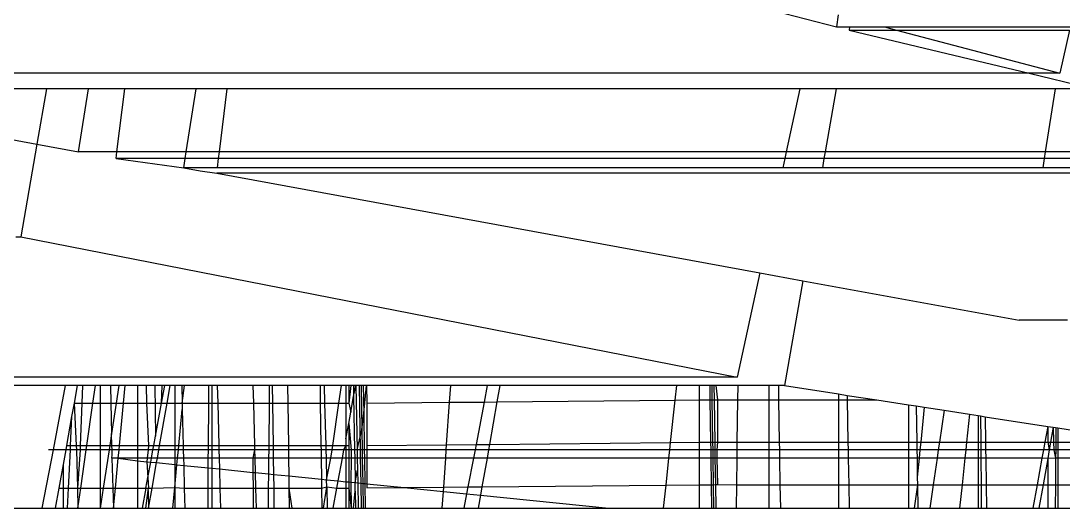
# Model space of a CAD drawing. Extents: x -24961 to 905641, y -154323 to 635957.
# Drawn here: x 396073.26 to 396088.68, y -143407.9 to -143400.7 of the extents above; entities that cross this region are included whole.
import ezdxf

# ---------------------------------------------------------------- set-up
doc = ezdxf.new("R2010")
doc.units = 0
doc.header["$LTSCALE"] = 1000
doc.header["$MEASUREMENT"] = 0

msp = doc.modelspace()

# ---------------------------------------------------------------- linework, layer by layer
for p, q in [((396084.406, -143400.55), (396085.322, -143400.787)), ((396085.349, -143400.606), (396085.322, -143400.787)), ((396085.322, -143400.787), (396085.516, -143400.787)), ((396085.516, -143400.787), (396085.51, -143400.834)), ((396085.516, -143400.787), (396086.035, -143400.787)), ((396086.035, -143400.787), (396086.212, -143400.834)), ((396086.035, -143400.787), (396088.782, -143400.787)), ((396085.51, -143400.834), (396086.212, -143400.834)), ((396085.51, -143400.834), (396088.176, -143401.47)), ((396086.212, -143400.834), (396088.627, -143401.47)), ((396086.212, -143400.834), (396088.771, -143400.834)), ((396088.771, -143400.834), (396088.627, -143401.47)), ((396088.176, -143401.47), (396069.163, -143401.47)), ((396088.627, -143401.47), (396088.176, -143401.47)), ((396088.176, -143401.47), (396089.125, -143401.699)), ((396073.637, -143401.699), (396072.981, -143401.699)), ((396073.637, -143401.699), (396073.496, -143402.519)), ((396074.26, -143401.699), (396073.637, -143401.699)), ((396074.11, -143402.634), (396074.26, -143401.699)), ((396074.799, -143401.699), (396074.26, -143401.699)), ((396074.681, -143402.634), (396074.799, -143401.699)), ((396075.852, -143401.699), (396074.799, -143401.699)), ((396075.705, -143402.634), (396075.852, -143401.699)), ((396076.313, -143401.699), (396075.852, -143401.699)), ((396076.196, -143402.634), (396076.313, -143401.699)), ((396084.783, -143401.699), (396076.313, -143401.699)), ((396084.783, -143401.699), (396084.579, -143402.634)), ((396085.318, -143401.699), (396084.783, -143401.699)), ((396085.318, -143401.699), (396085.155, -143402.634)), ((396088.562, -143401.699), (396085.318, -143401.699)), ((396088.416, -143402.634), (396088.562, -143401.699)), ((396089.125, -143401.699), (396088.562, -143401.699)), ((396072.829, -143402.394), (396073.496, -143402.519)), ((396073.496, -143402.519), (396073.261, -143403.89)), ((396073.496, -143402.519), (396074.11, -143402.634)), ((396074.681, -143402.634), (396074.11, -143402.634)), ((396074.67, -143402.728), (396074.681, -143402.634)), ((396075.705, -143402.634), (396074.681, -143402.634)), ((396075.691, -143402.728), (396075.705, -143402.634)), ((396076.196, -143402.634), (396075.705, -143402.634)), ((396076.184, -143402.728), (396076.196, -143402.634)), ((396084.579, -143402.634), (396076.196, -143402.634)), ((396084.579, -143402.634), (396084.559, -143402.728)), ((396085.155, -143402.634), (396084.579, -143402.634)), ((396085.155, -143402.634), (396085.139, -143402.728)), ((396088.416, -143402.634), (396085.155, -143402.634)), ((396088.401, -143402.728), (396088.416, -143402.634)), ((396089.019, -143402.634), (396088.416, -143402.634)), ((396074.67, -143402.728), (396075.669, -143402.866)), ((396075.691, -143402.728), (396074.67, -143402.728)), ((396075.669, -143402.866), (396075.691, -143402.728)), ((396076.184, -143402.728), (396075.691, -143402.728)), ((396076.166, -143402.866), (396076.184, -143402.728)), ((396084.559, -143402.728), (396076.184, -143402.728)), ((396084.559, -143402.728), (396084.529, -143402.866)), ((396085.139, -143402.728), (396084.559, -143402.728)), ((396085.139, -143402.728), (396085.115, -143402.866)), ((396088.401, -143402.728), (396085.139, -143402.728)), ((396088.38, -143402.866), (396088.401, -143402.728)), ((396089.009, -143402.728), (396088.401, -143402.728)), ((396075.669, -143402.866), (396075.912, -143402.911)), ((396076.166, -143402.866), (396075.669, -143402.866)), ((396075.912, -143402.911), (396076.156, -143402.947)), ((396084.529, -143402.866), (396076.166, -143402.866)), ((396085.115, -143402.866), (396084.529, -143402.866)), ((396088.38, -143402.866), (396085.115, -143402.866)), ((396088.993, -143402.866), (396088.38, -143402.866)), ((396094.512, -143402.947), (396076.156, -143402.947)), ((396076.156, -143402.947), (396084.189, -143404.42)), ((396073.183, -143403.89), (396073.261, -143403.89)), ((396073.261, -143403.89), (396083.853, -143405.963)), ((396084.189, -143404.42), (396083.853, -143405.963)), ((396084.189, -143404.42), (396084.825, -143404.536)), ((396084.825, -143404.536), (396084.556, -143406.086)), ((396084.825, -143404.536), (396088.027, -143405.12)), ((396088.739, -143405.12), (396088.027, -143405.12)), ((396083.853, -143405.963), (396067.524, -143405.963)), ((396073.917, -143406.086), (396067.503, -143406.086)), ((396073.917, -143406.086), (396073.736, -143407.033)), ((396074.092, -143406.086), (396073.917, -143406.086)), ((396074.092, -143406.086), (396074.046, -143406.346)), ((396074.17, -143406.086), (396074.092, -143406.086)), ((396074.17, -143406.086), (396074.16, -143406.346)), ((396074.361, -143406.086), (396074.17, -143406.086)), ((396074.324, -143406.346), (396074.361, -143406.086)), ((396074.434, -143406.086), (396074.361, -143406.086)), ((396074.434, -143406.086), (396074.434, -143406.346)), ((396074.584, -143406.086), (396074.434, -143406.086)), ((396074.584, -143406.086), (396074.59, -143406.346)), ((396074.71, -143406.086), (396074.584, -143406.086)), ((396074.71, -143406.086), (396074.67, -143406.346)), ((396074.804, -143406.086), (396074.71, -143406.086)), ((396074.779, -143406.346), (396074.804, -143406.086)), ((396074.985, -143406.086), (396074.804, -143406.086)), ((396074.985, -143406.086), (396074.985, -143406.346)), ((396075.111, -143406.086), (396074.985, -143406.086)), ((396075.111, -143406.086), (396075.116, -143406.346)), ((396075.24, -143406.086), (396075.111, -143406.086)), ((396075.24, -143406.086), (396075.25, -143406.832)), ((396075.351, -143406.086), (396075.24, -143406.086)), ((396075.339, -143406.346), (396075.387, -143406.086)), ((396075.339, -143406.346), (396075.351, -143406.086)), ((396075.387, -143406.086), (396075.351, -143406.086)), ((396075.468, -143406.086), (396075.387, -143406.086)), ((396075.422, -143406.346), (396075.468, -143406.086)), ((396075.535, -143406.086), (396075.468, -143406.086)), ((396075.638, -143406.086), (396075.535, -143406.086)), ((396075.535, -143406.086), (396075.535, -143406.346)), ((396075.681, -143406.086), (396075.638, -143406.086)), ((396075.638, -143406.086), (396075.644, -143406.346)), ((396075.644, -143406.346), (396075.681, -143406.086)), ((396076.039, -143406.086), (396075.681, -143406.086)), ((396076.038, -143406.346), (396076.039, -143406.086)), ((396076.085, -143406.086), (396076.039, -143406.086)), ((396076.085, -143406.086), (396076.085, -143406.346)), ((396076.165, -143406.086), (396076.085, -143406.086)), ((396076.165, -143406.086), (396076.171, -143406.346)), ((396076.692, -143406.086), (396076.165, -143406.086)), ((396076.692, -143406.086), (396076.698, -143406.346)), ((396076.934, -143406.086), (396076.692, -143406.086)), ((396076.934, -143406.086), (396076.932, -143406.346)), ((396076.976, -143406.086), (396076.934, -143406.086)), ((396076.976, -143406.086), (396076.98, -143406.346)), ((396077.204, -143406.086), (396076.976, -143406.086)), ((396077.204, -143406.086), (396077.207, -143406.346)), ((396077.685, -143406.086), (396077.204, -143406.086)), ((396077.685, -143406.086), (396077.688, -143406.346)), ((396077.746, -143406.086), (396077.685, -143406.086)), ((396077.746, -143406.086), (396077.752, -143406.346)), ((396078.003, -143406.086), (396077.746, -143406.086)), ((396077.965, -143406.346), (396078.003, -143406.086)), ((396078.068, -143406.086), (396078.003, -143406.086)), ((396078.068, -143406.086), (396078.068, -143406.346)), ((396078.109, -143406.086), (396078.068, -143406.086)), ((396078.109, -143406.086), (396078.109, -143406.346)), ((396078.138, -143406.086), (396078.109, -143406.346)), ((396078.18, -143406.086), (396078.109, -143406.086)), ((396078.18, -143406.086), (396078.182, -143406.247)), ((396078.212, -143406.086), (396078.18, -143406.086)), ((396078.182, -143406.247), (396078.212, -143406.086)), ((396078.212, -143406.086), (396078.232, -143407.033)), ((396078.262, -143406.086), (396078.212, -143406.086)), ((396078.293, -143406.086), (396078.262, -143406.086)), ((396078.262, -143406.086), (396078.278, -143407.033)), ((396078.293, -143406.086), (396078.303, -143406.739)), ((396078.323, -143406.086), (396078.293, -143406.086)), ((396078.323, -143406.086), (396078.33, -143406.495)), ((396078.374, -143406.086), (396078.323, -143406.086)), ((396078.33, -143406.495), (396078.374, -143406.086)), ((396078.374, -143406.086), (396078.378, -143406.345)), ((396079.617, -143406.086), (396078.374, -143406.086)), ((396079.6, -143406.333), (396079.617, -143406.086)), ((396080.158, -143406.086), (396079.617, -143406.086)), ((396080.158, -143406.086), (396080.112, -143406.329)), ((396080.345, -143406.086), (396080.158, -143406.086)), ((396080.345, -143406.086), (396080.302, -143406.327)), ((396082.961, -143406.086), (396080.345, -143406.086)), ((396082.938, -143406.302), (396082.961, -143406.086)), ((396083.294, -143406.086), (396082.961, -143406.086)), ((396083.294, -143406.086), (396083.294, -143406.297)), ((396083.448, -143406.086), (396083.294, -143406.086)), ((396083.448, -143406.086), (396083.451, -143406.297)), ((396083.478, -143406.086), (396083.448, -143406.086)), ((396083.478, -143406.086), (396083.482, -143406.297)), ((396083.509, -143406.086), (396083.478, -143406.086)), ((396083.509, -143406.086), (396083.512, -143406.297)), ((396083.539, -143406.086), (396083.509, -143406.086)), ((396083.539, -143406.086), (396083.563, -143406.296)), ((396083.868, -143406.086), (396083.539, -143406.086)), ((396083.865, -143406.297), (396083.868, -143406.086)), ((396084.325, -143406.086), (396083.868, -143406.086)), ((396084.325, -143406.086), (396084.325, -143406.297)), ((396084.464, -143406.086), (396084.325, -143406.086)), ((396084.464, -143406.086), (396084.468, -143406.297)), ((396084.556, -143406.086), (396084.464, -143406.086)), ((396084.556, -143406.086), (396085.356, -143406.21)), ((396078.14, -143406.477), (396078.182, -143406.247)), ((396078.182, -143406.247), (396078.195, -143407.033)), ((396078.378, -143406.345), (396079.6, -143406.333)), ((396079.557, -143406.96), (396079.6, -143406.333)), ((396079.6, -143406.333), (396080.112, -143406.329)), ((396080.112, -143406.329), (396079.992, -143406.956)), ((396080.112, -143406.329), (396080.302, -143406.327)), ((396080.302, -143406.327), (396080.191, -143406.954)), ((396080.302, -143406.327), (396082.938, -143406.302)), ((396082.87, -143406.929), (396082.938, -143406.302)), ((396082.938, -143406.302), (396083.294, -143406.297)), ((396083.294, -143406.297), (396083.294, -143406.924)), ((396083.294, -143406.297), (396083.451, -143406.297)), ((396083.451, -143406.297), (396083.482, -143406.297)), ((396083.451, -143406.297), (396083.461, -143406.924)), ((396083.482, -143406.297), (396083.492, -143406.924)), ((396083.482, -143406.297), (396083.512, -143406.297)), ((396083.512, -143406.297), (396083.563, -143406.296)), ((396083.512, -143406.297), (396083.522, -143406.924)), ((396083.563, -143406.296), (396083.563, -143406.923)), ((396083.563, -143406.296), (396083.865, -143406.297)), ((396083.857, -143406.924), (396083.865, -143406.297)), ((396083.865, -143406.297), (396084.325, -143406.297)), ((396084.325, -143406.297), (396084.325, -143406.924)), ((396084.325, -143406.297), (396084.468, -143406.297)), ((396084.468, -143406.297), (396084.478, -143406.924)), ((396084.468, -143406.297), (396085.356, -143406.297)), ((396085.356, -143406.21), (396085.356, -143406.297)), ((396085.356, -143406.21), (396085.483, -143406.23)), ((396085.356, -143406.297), (396085.356, -143406.924)), ((396085.356, -143406.297), (396085.484, -143406.297)), ((396085.483, -143406.23), (396085.484, -143406.297)), ((396085.483, -143406.23), (396085.922, -143406.297)), ((396085.484, -143406.297), (396085.494, -143406.924)), ((396085.484, -143406.297), (396085.922, -143406.297)), ((396085.922, -143406.297), (396086.387, -143406.369)), ((396074.046, -143406.346), (396074.01, -143406.543)), ((396074.046, -143406.346), (396074.16, -143406.346)), ((396074.046, -143406.346), (396074.079, -143406.973)), ((396074.16, -143406.346), (396074.137, -143406.973)), ((396074.16, -143406.346), (396074.324, -143406.346)), ((396074.235, -143406.973), (396074.324, -143406.346)), ((396074.324, -143406.346), (396074.434, -143406.346)), ((396074.434, -143406.346), (396074.59, -143406.346)), ((396074.434, -143406.346), (396074.434, -143406.973)), ((396074.59, -143406.346), (396074.67, -143406.346)), ((396074.59, -143406.346), (396074.602, -143406.795)), ((396074.67, -143406.346), (396074.602, -143406.795)), ((396074.67, -143406.346), (396074.779, -143406.346)), ((396074.719, -143406.973), (396074.779, -143406.346)), ((396074.779, -143406.346), (396074.985, -143406.346)), ((396074.985, -143406.346), (396074.985, -143406.973)), ((396074.985, -143406.346), (396075.116, -143406.346)), ((396075.116, -143406.346), (396075.149, -143406.973)), ((396075.116, -143406.346), (396075.339, -143406.346)), ((396075.25, -143406.832), (396075.339, -143406.346)), ((396075.311, -143406.973), (396075.422, -143406.346)), ((396075.339, -143406.346), (396075.422, -143406.346)), ((396075.422, -143406.346), (396075.535, -143406.346)), ((396075.535, -143406.346), (396075.535, -143406.973)), ((396075.535, -143406.346), (396075.644, -143406.346)), ((396075.595, -143406.973), (396075.647, -143406.437)), ((396075.644, -143406.346), (396075.647, -143406.437)), ((396075.644, -143406.346), (396076.038, -143406.346)), ((396075.647, -143406.437), (396075.66, -143406.973)), ((396076.034, -143406.973), (396076.038, -143406.346)), ((396076.038, -143406.346), (396076.085, -143406.346)), ((396076.085, -143406.346), (396076.085, -143406.973)), ((396076.085, -143406.346), (396076.171, -143406.346)), ((396076.171, -143406.346), (396076.187, -143406.973)), ((396076.171, -143406.346), (396076.698, -143406.346)), ((396076.698, -143406.346), (396076.714, -143406.973)), ((396076.698, -143406.346), (396076.932, -143406.346)), ((396076.932, -143406.346), (396076.925, -143406.973)), ((396076.932, -143406.346), (396076.98, -143406.346)), ((396076.98, -143406.346), (396076.99, -143406.973)), ((396076.98, -143406.346), (396077.207, -143406.346)), ((396077.207, -143406.346), (396077.216, -143406.973)), ((396077.207, -143406.346), (396077.688, -143406.346)), ((396077.688, -143406.346), (396077.698, -143406.973)), ((396077.688, -143406.346), (396077.752, -143406.346)), ((396077.752, -143406.346), (396077.768, -143406.973)), ((396077.752, -143406.346), (396077.965, -143406.346)), ((396077.873, -143406.973), (396077.965, -143406.346)), ((396077.965, -143406.346), (396078.068, -143406.346)), ((396078.068, -143406.346), (396078.068, -143406.871)), ((396078.068, -143406.346), (396078.109, -143406.346)), ((396078.109, -143406.346), (396078.14, -143406.477)), ((396078.109, -143406.644), (396078.14, -143406.477)), ((396078.378, -143406.345), (396078.378, -143406.971)), ((396086.387, -143406.369), (396086.387, -143406.924)), ((396086.387, -143406.369), (396086.502, -143406.387)), ((396086.502, -143406.387), (396086.511, -143406.924)), ((396086.502, -143406.387), (396086.619, -143406.405)), ((396086.619, -143406.405), (396086.569, -143406.924)), ((396086.619, -143406.405), (396086.915, -143406.451)), ((396086.915, -143406.451), (396086.846, -143406.924)), ((396086.915, -143406.451), (396087.293, -143406.509)), ((396074.01, -143406.543), (396073.934, -143406.973)), ((396074.01, -143406.543), (396073.99, -143406.973)), ((396078.068, -143406.871), (396078.109, -143406.644)), ((396078.109, -143406.644), (396078.109, -143406.973)), ((396078.109, -143406.644), (396078.143, -143407.033)), ((396078.303, -143406.739), (396078.33, -143406.495)), ((396078.33, -143406.495), (396078.338, -143407.033)), ((396087.293, -143406.509), (396087.248, -143406.924)), ((396087.293, -143406.509), (396087.418, -143406.529)), ((396087.418, -143406.529), (396087.418, -143406.924)), ((396087.418, -143406.529), (396087.455, -143406.535)), ((396087.455, -143406.535), (396087.458, -143406.924)), ((396087.455, -143406.535), (396087.521, -143406.545)), ((396087.521, -143406.545), (396087.527, -143406.924)), ((396087.521, -143406.545), (396088.448, -143406.688)), ((396074.602, -143406.795), (396074.575, -143406.973)), ((396074.606, -143406.973), (396074.602, -143406.795)), ((396078.232, -143407.033), (396078.303, -143406.739)), ((396078.303, -143406.739), (396078.308, -143407.033)), ((396088.448, -143406.688), (396088.405, -143406.924)), ((396088.448, -143406.688), (396088.448, -143406.924)), ((396088.448, -143406.688), (396088.53, -143406.701)), ((396088.53, -143406.701), (396088.491, -143406.924)), ((396088.53, -143406.701), (396088.535, -143406.924)), ((396088.53, -143406.701), (396088.597, -143406.711)), ((396088.57, -143406.707), (396088.568, -143406.924)), ((396088.597, -143406.711), (396088.597, -143406.924)), ((396088.597, -143406.711), (396089.48, -143406.848)), ((396075.224, -143406.973), (396075.25, -143406.832)), ((396078.068, -143406.871), (396078.068, -143406.973)), ((396079.992, -143406.956), (396080.191, -143406.954)), ((396080.191, -143406.954), (396080.177, -143407.033)), ((396080.191, -143406.954), (396082.87, -143406.929)), ((396082.859, -143407.033), (396082.87, -143406.929)), ((396082.87, -143406.929), (396083.294, -143406.924)), ((396083.294, -143406.924), (396083.294, -143407.033)), ((396083.294, -143406.924), (396083.461, -143406.924)), ((396083.461, -143406.924), (396083.463, -143407.033)), ((396083.461, -143406.924), (396083.492, -143406.924)), ((396083.492, -143406.924), (396083.563, -143406.923)), ((396083.492, -143406.924), (396083.494, -143407.033)), ((396083.492, -143406.924), (396083.522, -143406.924)), ((396083.522, -143406.924), (396083.563, -143406.923)), ((396083.522, -143406.924), (396083.524, -143407.033)), ((396083.563, -143406.923), (396083.554, -143407.033)), ((396083.563, -143406.923), (396083.857, -143406.924)), ((396083.856, -143407.033), (396083.857, -143406.924)), ((396083.857, -143406.924), (396084.325, -143406.924)), ((396084.325, -143406.924), (396084.325, -143407.033)), ((396084.325, -143406.924), (396084.478, -143406.924)), ((396084.478, -143406.924), (396084.48, -143407.033)), ((396084.478, -143406.924), (396085.356, -143406.924)), ((396085.356, -143406.924), (396085.356, -143407.033)), ((396085.356, -143406.924), (396085.494, -143406.924)), ((396085.494, -143406.924), (396085.496, -143407.033)), ((396085.494, -143406.924), (396086.387, -143406.924)), ((396086.387, -143406.924), (396086.387, -143407.033)), ((396086.387, -143406.924), (396086.511, -143406.924)), ((396086.511, -143406.924), (396086.513, -143407.033)), ((396086.511, -143406.924), (396086.569, -143406.924)), ((396086.569, -143406.924), (396086.558, -143407.033)), ((396086.569, -143406.924), (396086.846, -143406.924)), ((396086.846, -143406.924), (396086.83, -143407.033)), ((396086.846, -143406.924), (396087.248, -143406.924)), ((396087.248, -143406.924), (396087.237, -143407.033)), ((396087.248, -143406.924), (396087.418, -143406.924)), ((396087.418, -143406.924), (396087.418, -143407.033)), ((396087.418, -143406.924), (396087.458, -143406.924)), ((396087.458, -143406.924), (396087.459, -143407.033)), ((396087.458, -143406.924), (396087.527, -143406.924)), ((396087.527, -143406.924), (396087.529, -143407.033)), ((396087.527, -143406.924), (396088.405, -143406.924)), ((396088.405, -143406.924), (396088.385, -143407.033)), ((396088.405, -143406.924), (396088.448, -143406.924)), ((396088.448, -143406.924), (396088.471, -143407.033)), ((396088.448, -143406.924), (396088.491, -143406.924)), ((396088.491, -143406.924), (396088.471, -143407.033)), ((396088.491, -143406.924), (396088.535, -143406.924)), ((396088.535, -143406.924), (396088.538, -143407.033)), ((396088.535, -143406.924), (396088.568, -143406.924)), ((396088.568, -143406.924), (396088.567, -143407.033)), ((396088.568, -143406.924), (396088.597, -143406.924)), ((396088.597, -143406.924), (396088.597, -143407.033)), ((396088.597, -143406.924), (396089.48, -143406.924)), ((396073.736, -143407.033), (396073.571, -143407.896)), ((396073.736, -143407.033), (396073.669, -143407.033)), ((396073.923, -143407.033), (396073.736, -143407.033)), ((396073.923, -143407.033), (396073.884, -143407.251)), ((396073.934, -143406.973), (396073.923, -143407.033)), ((396073.987, -143407.033), (396073.923, -143407.033)), ((396073.934, -143406.973), (396073.99, -143406.973)), ((396073.987, -143407.033), (396073.959, -143407.599)), ((396073.99, -143406.973), (396073.987, -143407.033)), ((396074.081, -143407.033), (396073.987, -143407.033)), ((396073.99, -143406.973), (396074.079, -143406.973)), ((396074.079, -143406.973), (396074.081, -143407.033)), ((396074.079, -143406.973), (396074.137, -143406.973)), ((396074.081, -143407.033), (396074.095, -143407.599)), ((396074.135, -143407.033), (396074.081, -143407.033)), ((396074.135, -143407.033), (396074.095, -143407.599)), ((396074.137, -143406.973), (396074.135, -143407.033)), ((396074.226, -143407.033), (396074.135, -143407.033)), ((396074.137, -143406.973), (396074.235, -143406.973)), ((396074.145, -143407.599), (396074.226, -143407.033)), ((396074.226, -143407.033), (396074.235, -143406.973)), ((396074.434, -143407.033), (396074.226, -143407.033)), ((396074.235, -143406.973), (396074.434, -143406.973)), ((396074.434, -143406.973), (396074.434, -143407.033)), ((396074.434, -143406.973), (396074.575, -143406.973)), ((396074.434, -143407.033), (396074.434, -143407.599)), ((396074.566, -143407.033), (396074.434, -143407.033)), ((396074.566, -143407.033), (396074.479, -143407.599)), ((396074.575, -143406.973), (396074.566, -143407.033)), ((396074.608, -143407.033), (396074.566, -143407.033)), ((396074.575, -143406.973), (396074.606, -143406.973)), ((396074.608, -143407.033), (396074.606, -143406.973)), ((396074.606, -143406.973), (396074.719, -143406.973)), ((396074.61, -143407.109), (396074.608, -143407.033)), ((396074.713, -143407.033), (396074.608, -143407.033)), ((396074.701, -143407.158), (396074.713, -143407.033)), ((396074.713, -143407.033), (396074.719, -143406.973)), ((396074.985, -143407.033), (396074.713, -143407.033)), ((396074.719, -143406.973), (396074.985, -143406.973)), ((396074.985, -143406.973), (396074.985, -143407.033)), ((396074.985, -143406.973), (396075.149, -143406.973)), ((396074.985, -143407.033), (396074.985, -143407.158)), ((396075.143, -143407.033), (396074.985, -143407.033)), ((396075.143, -143407.033), (396075.13, -143407.158)), ((396075.149, -143406.973), (396075.143, -143407.033)), ((396075.213, -143407.033), (396075.143, -143407.033)), ((396075.149, -143406.973), (396075.224, -143406.973)), ((396075.19, -143407.158), (396075.213, -143407.033)), ((396075.213, -143407.033), (396075.224, -143406.973)), ((396075.3, -143407.033), (396075.213, -143407.033)), ((396075.224, -143406.973), (396075.311, -143406.973)), ((396075.278, -143407.158), (396075.3, -143407.033)), ((396075.3, -143407.033), (396075.311, -143406.973)), ((396075.535, -143407.033), (396075.3, -143407.033)), ((396075.311, -143406.973), (396075.535, -143406.973)), ((396075.535, -143406.973), (396075.535, -143407.033)), ((396075.535, -143406.973), (396075.595, -143406.973)), ((396075.535, -143407.033), (396075.535, -143407.158)), ((396075.589, -143407.033), (396075.535, -143407.033)), ((396075.577, -143407.158), (396075.589, -143407.033)), ((396075.589, -143407.033), (396075.595, -143406.973)), ((396075.662, -143407.033), (396075.589, -143407.033)), ((396075.595, -143406.973), (396075.66, -143406.973)), ((396075.66, -143406.973), (396075.662, -143407.033)), ((396075.66, -143406.973), (396076.034, -143406.973)), ((396075.662, -143407.033), (396075.665, -143407.158)), ((396076.033, -143407.033), (396075.662, -143407.033)), ((396076.032, -143407.158), (396076.033, -143407.033)), ((396076.033, -143407.033), (396076.034, -143406.973)), ((396076.085, -143407.033), (396076.033, -143407.033)), ((396076.034, -143406.973), (396076.085, -143406.973)), ((396076.085, -143406.973), (396076.085, -143407.033)), ((396076.085, -143406.973), (396076.187, -143406.973)), ((396076.085, -143407.033), (396076.085, -143407.158)), ((396076.189, -143407.033), (396076.085, -143407.033)), ((396076.187, -143406.973), (396076.189, -143407.033)), ((396076.187, -143406.973), (396076.714, -143406.973)), ((396076.189, -143407.033), (396076.192, -143407.158)), ((396076.716, -143407.033), (396076.189, -143407.033)), ((396076.716, -143407.033), (396076.693, -143407.158)), ((396076.714, -143406.973), (396076.716, -143407.033)), ((396076.714, -143406.973), (396076.925, -143406.973)), ((396076.716, -143407.033), (396076.719, -143407.158)), ((396076.925, -143407.033), (396076.716, -143407.033)), ((396076.925, -143407.033), (396076.923, -143407.158)), ((396076.925, -143406.973), (396076.925, -143407.033)), ((396076.925, -143406.973), (396076.99, -143406.973)), ((396076.99, -143407.033), (396076.925, -143407.033)), ((396076.99, -143406.973), (396076.99, -143407.033)), ((396076.99, -143406.973), (396077.216, -143406.973)), ((396076.99, -143407.033), (396076.992, -143407.158)), ((396077.217, -143407.033), (396076.99, -143407.033)), ((396077.216, -143406.973), (396077.217, -143407.033)), ((396077.216, -143406.973), (396077.698, -143406.973)), ((396077.217, -143407.033), (396077.219, -143407.158)), ((396077.699, -143407.033), (396077.217, -143407.033)), ((396077.698, -143406.973), (396077.699, -143407.033)), ((396077.698, -143406.973), (396077.768, -143406.973)), ((396077.699, -143407.033), (396077.7, -143407.158)), ((396077.77, -143407.033), (396077.699, -143407.033)), ((396077.768, -143406.973), (396077.77, -143407.033)), ((396077.768, -143406.973), (396077.873, -143406.973)), ((396077.77, -143407.033), (396077.773, -143407.158)), ((396077.864, -143407.033), (396077.77, -143407.033)), ((396077.846, -143407.158), (396077.864, -143407.033)), ((396077.864, -143407.033), (396077.873, -143406.973)), ((396078.038, -143407.033), (396077.864, -143407.033)), ((396077.873, -143406.973), (396078.068, -143406.973)), ((396078.015, -143407.158), (396078.038, -143407.033)), ((396078.038, -143407.033), (396078.068, -143406.973)), ((396078.068, -143407.033), (396078.038, -143407.033)), ((396078.068, -143406.973), (396078.068, -143407.033)), ((396078.068, -143406.973), (396078.109, -143406.973)), ((396078.068, -143407.033), (396078.068, -143407.158)), ((396078.109, -143407.033), (396078.068, -143407.033)), ((396078.109, -143406.973), (396078.109, -143407.033)), ((396078.109, -143407.033), (396078.109, -143407.158)), ((396078.143, -143407.033), (396078.109, -143407.033)), ((396078.143, -143407.033), (396078.143, -143407.158)), ((396078.195, -143407.033), (396078.143, -143407.033)), ((396078.195, -143407.033), (396078.197, -143407.158)), ((396078.232, -143407.033), (396078.195, -143407.033)), ((396078.232, -143407.033), (396078.235, -143407.158)), ((396078.278, -143407.033), (396078.232, -143407.033)), ((396078.278, -143407.033), (396078.28, -143407.158)), ((396078.308, -143407.033), (396078.278, -143407.033)), ((396078.308, -143407.033), (396078.31, -143407.158)), ((396078.338, -143407.033), (396078.308, -143407.033)), ((396078.338, -143407.033), (396078.34, -143407.158)), ((396078.376, -143407.033), (396078.338, -143407.033)), ((396078.378, -143406.971), (396078.376, -143407.033)), ((396078.376, -143407.033), (396078.377, -143407.158)), ((396079.552, -143407.033), (396078.376, -143407.033)), ((396078.378, -143406.971), (396079.557, -143406.96)), ((396079.544, -143407.158), (396079.552, -143407.033)), ((396079.552, -143407.033), (396079.557, -143406.96)), ((396079.978, -143407.033), (396079.552, -143407.033)), ((396079.557, -143406.96), (396079.992, -143406.956)), ((396079.978, -143407.033), (396079.954, -143407.158)), ((396079.992, -143406.956), (396079.978, -143407.033)), ((396080.177, -143407.033), (396079.978, -143407.033)), ((396080.177, -143407.033), (396080.155, -143407.158)), ((396082.859, -143407.033), (396080.177, -143407.033)), ((396082.845, -143407.158), (396082.859, -143407.033)), ((396083.294, -143407.033), (396082.859, -143407.033)), ((396083.294, -143407.033), (396083.294, -143407.158)), ((396083.463, -143407.033), (396083.294, -143407.033)), ((396083.463, -143407.033), (396083.465, -143407.158)), ((396083.494, -143407.033), (396083.463, -143407.033)), ((396083.494, -143407.033), (396083.496, -143407.158)), ((396083.524, -143407.033), (396083.494, -143407.033)), ((396083.524, -143407.033), (396083.526, -143407.158)), ((396083.554, -143407.033), (396083.524, -143407.033)), ((396083.554, -143407.033), (396083.556, -143407.158)), ((396083.856, -143407.033), (396083.554, -143407.033)), ((396083.854, -143407.158), (396083.856, -143407.033)), ((396084.325, -143407.033), (396083.856, -143407.033)), ((396084.325, -143407.033), (396084.325, -143407.158)), ((396084.48, -143407.033), (396084.325, -143407.033)), ((396084.48, -143407.033), (396084.482, -143407.158)), ((396085.356, -143407.033), (396084.48, -143407.033)), ((396085.356, -143407.033), (396085.356, -143407.158)), ((396085.496, -143407.033), (396085.356, -143407.033)), ((396085.496, -143407.033), (396085.498, -143407.158)), ((396086.387, -143407.033), (396085.496, -143407.033)), ((396086.387, -143407.033), (396086.387, -143407.158)), ((396086.513, -143407.033), (396086.387, -143407.033)), ((396086.513, -143407.033), (396086.515, -143407.158)), ((396086.558, -143407.033), (396086.513, -143407.033)), ((396086.558, -143407.033), (396086.546, -143407.158)), ((396086.83, -143407.033), (396086.558, -143407.033)), ((396086.83, -143407.033), (396086.811, -143407.158)), ((396087.237, -143407.033), (396086.83, -143407.033)), ((396087.237, -143407.033), (396087.223, -143407.158)), ((396087.418, -143407.033), (396087.237, -143407.033)), ((396087.418, -143407.033), (396087.418, -143407.158)), ((396087.459, -143407.033), (396087.418, -143407.033)), ((396087.459, -143407.033), (396087.46, -143407.158)), ((396087.529, -143407.033), (396087.459, -143407.033)), ((396087.529, -143407.033), (396087.531, -143407.158)), ((396088.385, -143407.033), (396087.529, -143407.033)), ((396088.385, -143407.033), (396088.362, -143407.158)), ((396088.471, -143407.033), (396088.385, -143407.033)), ((396088.471, -143407.033), (396088.448, -143407.162)), ((396088.538, -143407.033), (396088.471, -143407.033)), ((396088.538, -143407.033), (396088.565, -143407.158)), ((396088.567, -143407.033), (396088.538, -143407.033)), ((396088.567, -143407.033), (396088.565, -143407.158)), ((396088.597, -143407.033), (396088.567, -143407.033)), ((396088.597, -143407.033), (396088.598, -143407.158)), ((396089.48, -143407.033), (396088.597, -143407.033)), ((396073.884, -143407.251), (396073.822, -143407.599)), ((396073.884, -143407.251), (396073.884, -143407.599)), ((396074.605, -143407.158), (396074.61, -143407.109)), ((396074.701, -143407.158), (396074.605, -143407.158)), ((396074.605, -143407.158), (396074.622, -143407.599)), ((396074.659, -143407.599), (396074.701, -143407.158)), ((396074.985, -143407.158), (396074.701, -143407.158)), ((396074.701, -143407.158), (396074.985, -143407.196)), ((396074.985, -143407.158), (396074.985, -143407.196)), ((396075.13, -143407.158), (396074.985, -143407.158)), ((396074.985, -143407.196), (396074.985, -143407.599)), ((396074.985, -143407.196), (396075.125, -143407.21)), ((396075.13, -143407.158), (396075.125, -143407.21)), ((396075.125, -143407.21), (396075.138, -143407.443)), ((396075.125, -143407.21), (396075.18, -143407.216)), ((396075.19, -143407.158), (396075.13, -143407.158)), ((396075.138, -143407.443), (396075.18, -143407.216)), ((396075.18, -143407.216), (396075.19, -143407.158)), ((396075.18, -143407.216), (396075.266, -143407.224)), ((396075.278, -143407.158), (396075.19, -143407.158)), ((396075.2, -143407.599), (396075.266, -143407.224)), ((396075.266, -143407.224), (396075.278, -143407.158)), ((396075.266, -143407.224), (396075.535, -143407.251)), ((396075.535, -143407.158), (396075.278, -143407.158)), ((396075.535, -143407.158), (396075.535, -143407.251)), ((396075.577, -143407.158), (396075.535, -143407.158)), ((396075.535, -143407.251), (396075.535, -143407.591)), ((396075.535, -143407.251), (396075.568, -143407.255)), ((396075.535, -143407.591), (396075.568, -143407.255)), ((396075.568, -143407.255), (396075.577, -143407.158)), ((396075.568, -143407.255), (396075.668, -143407.265)), ((396075.665, -143407.158), (396075.577, -143407.158)), ((396075.665, -143407.158), (396075.668, -143407.265)), ((396076.032, -143407.158), (396075.665, -143407.158)), ((396076.032, -143407.301), (396076.032, -143407.158)), ((396076.085, -143407.158), (396076.032, -143407.158)), ((396076.085, -143407.158), (396076.085, -143407.307)), ((396076.192, -143407.158), (396076.085, -143407.158)), ((396076.192, -143407.158), (396076.196, -143407.318)), ((396076.693, -143407.158), (396076.192, -143407.158)), ((396076.693, -143407.158), (396076.693, -143407.368)), ((396076.719, -143407.158), (396076.693, -143407.158)), ((396076.719, -143407.158), (396076.725, -143407.371)), ((396076.923, -143407.158), (396076.719, -143407.158)), ((396076.923, -143407.158), (396076.921, -143407.391)), ((396076.992, -143407.158), (396076.923, -143407.158)), ((396076.992, -143407.158), (396076.996, -143407.398)), ((396077.219, -143407.158), (396076.992, -143407.158)), ((396077.219, -143407.158), (396077.222, -143407.421)), ((396077.7, -143407.158), (396077.219, -143407.158)), ((396077.7, -143407.158), (396077.705, -143407.469)), ((396077.773, -143407.158), (396077.7, -143407.158)), ((396077.773, -143407.158), (396077.781, -143407.477)), ((396077.846, -143407.158), (396077.773, -143407.158)), ((396077.781, -143407.477), (396077.846, -143407.158)), ((396078.015, -143407.158), (396077.846, -143407.158)), ((396077.953, -143407.494), (396078.015, -143407.158)), ((396078.068, -143407.158), (396078.015, -143407.158)), ((396078.068, -143407.158), (396078.068, -143407.506)), ((396078.109, -143407.158), (396078.068, -143407.158)), ((396078.109, -143407.158), (396078.109, -143407.51)), ((396078.143, -143407.158), (396078.109, -143407.158)), ((396078.143, -143407.158), (396078.139, -143407.513)), ((396078.197, -143407.158), (396078.143, -143407.158)), ((396078.197, -143407.158), (396078.203, -143407.519)), ((396078.235, -143407.158), (396078.197, -143407.158)), ((396078.235, -143407.158), (396078.238, -143407.337)), ((396078.28, -143407.158), (396078.235, -143407.158)), ((396078.28, -143407.158), (396078.286, -143407.528)), ((396078.31, -143407.158), (396078.28, -143407.158)), ((396078.31, -143407.158), (396078.316, -143407.531)), ((396078.34, -143407.158), (396078.31, -143407.158)), ((396078.34, -143407.158), (396078.346, -143407.534)), ((396078.377, -143407.158), (396078.34, -143407.158)), ((396078.377, -143407.158), (396078.378, -143407.537)), ((396079.544, -143407.158), (396078.377, -143407.158)), ((396079.514, -143407.587), (396079.544, -143407.158)), ((396079.954, -143407.158), (396079.544, -143407.158)), ((396079.954, -143407.158), (396079.872, -143407.584)), ((396080.155, -143407.158), (396079.954, -143407.158)), ((396080.155, -143407.158), (396080.08, -143407.582)), ((396082.845, -143407.158), (396080.155, -143407.158)), ((396082.802, -143407.556), (396082.845, -143407.158)), ((396083.294, -143407.158), (396082.845, -143407.158)), ((396083.294, -143407.158), (396083.294, -143407.55)), ((396083.465, -143407.158), (396083.294, -143407.158)), ((396083.465, -143407.158), (396083.472, -143407.55)), ((396083.496, -143407.158), (396083.465, -143407.158)), ((396083.496, -143407.158), (396083.502, -143407.55)), ((396083.526, -143407.158), (396083.496, -143407.158)), ((396083.526, -143407.158), (396083.532, -143407.549)), ((396083.556, -143407.158), (396083.526, -143407.158)), ((396083.556, -143407.158), (396083.563, -143407.549)), ((396083.854, -143407.158), (396083.556, -143407.158)), ((396083.849, -143407.55), (396083.854, -143407.158)), ((396084.325, -143407.158), (396083.854, -143407.158)), ((396084.325, -143407.158), (396084.325, -143407.55)), ((396084.482, -143407.158), (396084.325, -143407.158)), ((396084.482, -143407.158), (396084.488, -143407.55)), ((396085.356, -143407.158), (396084.482, -143407.158)), ((396085.356, -143407.158), (396085.356, -143407.55)), ((396085.498, -143407.158), (396085.356, -143407.158)), ((396085.498, -143407.158), (396085.504, -143407.55)), ((396086.387, -143407.158), (396085.498, -143407.158)), ((396086.387, -143407.158), (396086.387, -143407.55)), ((396086.515, -143407.158), (396086.387, -143407.158)), ((396086.515, -143407.158), (396086.519, -143407.437)), ((396086.546, -143407.158), (396086.515, -143407.158)), ((396086.546, -143407.158), (396086.519, -143407.437)), ((396086.811, -143407.158), (396086.546, -143407.158)), ((396086.811, -143407.158), (396086.754, -143407.55)), ((396087.223, -143407.158), (396086.811, -143407.158)), ((396087.223, -143407.158), (396087.181, -143407.55)), ((396087.418, -143407.158), (396087.223, -143407.158)), ((396087.418, -143407.158), (396087.418, -143407.55)), ((396087.46, -143407.158), (396087.418, -143407.158)), ((396087.46, -143407.158), (396087.463, -143407.55)), ((396087.531, -143407.158), (396087.46, -143407.158)), ((396087.531, -143407.158), (396087.537, -143407.55)), ((396088.362, -143407.158), (396087.531, -143407.158)), ((396088.362, -143407.158), (396088.29, -143407.55)), ((396088.448, -143407.162), (396088.362, -143407.158)), ((396088.448, -143407.162), (396088.38, -143407.55)), ((396088.565, -143407.158), (396088.448, -143407.162)), ((396088.448, -143407.162), (396088.449, -143407.55)), ((396088.565, -143407.158), (396088.561, -143407.55)), ((396088.598, -143407.158), (396088.565, -143407.158)), ((396088.598, -143407.158), (396088.598, -143407.55)), ((396089.48, -143407.158), (396088.598, -143407.158)), ((396075.668, -143407.265), (396075.677, -143407.599)), ((396075.668, -143407.265), (396076.032, -143407.301)), ((396076.03, -143407.599), (396076.032, -143407.301)), ((396076.032, -143407.301), (396076.085, -143407.307)), ((396076.085, -143407.307), (396076.085, -143407.599)), ((396076.085, -143407.307), (396076.196, -143407.318)), ((396076.196, -143407.318), (396076.204, -143407.599)), ((396076.196, -143407.318), (396076.693, -143407.368)), ((396076.693, -143407.368), (396076.694, -143407.599)), ((396076.693, -143407.368), (396076.725, -143407.371)), ((396076.725, -143407.371), (396076.731, -143407.599)), ((396076.725, -143407.371), (396076.921, -143407.391)), ((396076.921, -143407.391), (396076.919, -143407.599)), ((396076.921, -143407.391), (396076.996, -143407.398)), ((396076.996, -143407.398), (396076.999, -143407.599)), ((396076.996, -143407.398), (396077.222, -143407.421)), ((396078.203, -143407.519), (396078.238, -143407.337)), ((396078.238, -143407.337), (396078.242, -143407.523)), ((396075.109, -143407.599), (396075.138, -143407.443)), ((396075.138, -143407.443), (396075.146, -143407.599)), ((396077.222, -143407.421), (396077.225, -143407.599)), ((396077.222, -143407.421), (396077.705, -143407.469)), ((396077.705, -143407.469), (396077.707, -143407.599)), ((396077.705, -143407.469), (396077.781, -143407.477)), ((396077.784, -143407.582), (396077.781, -143407.477)), ((396077.781, -143407.477), (396077.953, -143407.494)), ((396077.934, -143407.599), (396077.953, -143407.494)), ((396077.953, -143407.494), (396078.068, -143407.506)), ((396078.068, -143407.506), (396078.068, -143407.599)), ((396078.068, -143407.506), (396078.109, -143407.51)), ((396078.109, -143407.51), (396078.109, -143407.599)), ((396078.109, -143407.51), (396078.139, -143407.513)), ((396078.139, -143407.513), (396078.147, -143407.896)), ((396078.139, -143407.513), (396078.203, -143407.519)), ((396078.205, -143407.647), (396078.203, -143407.519)), ((396078.203, -143407.519), (396078.242, -143407.523)), ((396078.242, -143407.523), (396078.25, -143407.896)), ((396078.242, -143407.523), (396078.286, -143407.528)), ((396078.286, -143407.528), (396078.291, -143407.896)), ((396078.286, -143407.528), (396078.316, -143407.531)), ((396078.316, -143407.531), (396078.322, -143407.896)), ((396078.316, -143407.531), (396078.346, -143407.534)), ((396078.346, -143407.534), (396078.352, -143407.896)), ((396078.346, -143407.534), (396078.378, -143407.537)), ((396078.378, -143407.537), (396078.378, -143407.598)), ((396078.378, -143407.537), (396078.931, -143407.593)), ((396080.08, -143407.582), (396082.802, -143407.556)), ((396082.765, -143407.896), (396082.802, -143407.556)), ((396082.802, -143407.556), (396083.294, -143407.55)), ((396083.294, -143407.55), (396083.294, -143407.896)), ((396083.294, -143407.55), (396083.428, -143407.55)), ((396083.428, -143407.55), (396083.472, -143407.55)), ((396083.472, -143407.55), (396083.477, -143407.896)), ((396083.472, -143407.55), (396083.502, -143407.55)), ((396083.502, -143407.55), (396083.532, -143407.549)), ((396083.502, -143407.55), (396083.563, -143407.549)), ((396083.502, -143407.55), (396083.507, -143407.896)), ((396083.532, -143407.549), (396083.538, -143407.896)), ((396083.532, -143407.549), (396083.563, -143407.549)), ((396083.563, -143407.549), (396083.849, -143407.55)), ((396083.845, -143407.896), (396083.849, -143407.55)), ((396083.849, -143407.55), (396084.325, -143407.55)), ((396084.325, -143407.55), (396084.325, -143407.896)), ((396084.325, -143407.55), (396084.488, -143407.55)), ((396084.488, -143407.55), (396084.494, -143407.896)), ((396084.488, -143407.55), (396085.356, -143407.55)), ((396085.356, -143407.55), (396085.356, -143407.896)), ((396085.356, -143407.55), (396085.504, -143407.55)), ((396085.504, -143407.55), (396085.51, -143407.896)), ((396085.504, -143407.55), (396086.387, -143407.55)), ((396086.387, -143407.55), (396086.387, -143407.896)), ((396086.387, -143407.55), (396086.521, -143407.55)), ((396086.521, -143407.55), (396086.475, -143407.896)), ((396086.519, -143407.437), (396086.521, -143407.55)), ((396086.521, -143407.55), (396086.527, -143407.896)), ((396086.521, -143407.55), (396086.754, -143407.55)), ((396086.754, -143407.55), (396086.703, -143407.896)), ((396086.754, -143407.55), (396087.181, -143407.55)), ((396087.181, -143407.55), (396087.143, -143407.896)), ((396087.181, -143407.55), (396087.418, -143407.55)), ((396087.418, -143407.55), (396087.418, -143407.896)), ((396087.418, -143407.55), (396087.463, -143407.55)), ((396087.463, -143407.55), (396087.465, -143407.896)), ((396087.463, -143407.55), (396087.537, -143407.55)), ((396087.537, -143407.55), (396087.543, -143407.896)), ((396087.537, -143407.55), (396088.29, -143407.55)), ((396088.29, -143407.55), (396088.226, -143407.896)), ((396088.29, -143407.55), (396088.38, -143407.55)), ((396088.38, -143407.55), (396088.318, -143407.896)), ((396088.38, -143407.55), (396088.449, -143407.55)), ((396088.449, -143407.55), (396088.449, -143407.896)), ((396088.449, -143407.55), (396088.561, -143407.55)), ((396088.561, -143407.55), (396088.558, -143407.896)), ((396088.561, -143407.55), (396088.598, -143407.55)), ((396088.598, -143407.55), (396088.599, -143407.896)), ((396088.598, -143407.55), (396089.48, -143407.55)), ((396073.822, -143407.599), (396073.769, -143407.896)), ((396073.822, -143407.599), (396073.884, -143407.599)), ((396073.884, -143407.599), (396073.884, -143407.896)), ((396073.884, -143407.599), (396073.959, -143407.599)), ((396073.959, -143407.599), (396073.945, -143407.896)), ((396073.959, -143407.599), (396074.095, -143407.599)), ((396074.095, -143407.599), (396074.103, -143407.896)), ((396074.095, -143407.599), (396074.145, -143407.599)), ((396074.103, -143407.896), (396074.145, -143407.599)), ((396074.145, -143407.599), (396074.434, -143407.599)), ((396074.434, -143407.599), (396074.434, -143407.896)), ((396074.479, -143407.599), (396074.434, -143407.896)), ((396074.434, -143407.599), (396074.479, -143407.599)), ((396074.479, -143407.599), (396074.622, -143407.599)), ((396074.622, -143407.599), (396074.63, -143407.896)), ((396074.622, -143407.599), (396074.659, -143407.599)), ((396074.63, -143407.896), (396074.659, -143407.599)), ((396074.659, -143407.599), (396074.985, -143407.599)), ((396074.985, -143407.599), (396074.985, -143407.896)), ((396074.985, -143407.599), (396075.109, -143407.599)), ((396075.109, -143407.599), (396075.055, -143407.896)), ((396075.106, -143407.896), (396075.142, -143407.634)), ((396075.109, -143407.599), (396075.146, -143407.599)), ((396075.142, -143407.634), (396075.146, -143407.599)), ((396075.142, -143407.634), (396075.147, -143407.896)), ((396075.146, -143407.599), (396075.2, -143407.599)), ((396075.147, -143407.896), (396075.2, -143407.599)), ((396075.2, -143407.599), (396075.535, -143407.591)), ((396075.505, -143407.896), (396075.535, -143407.591)), ((396075.535, -143407.591), (396075.535, -143407.896)), ((396075.535, -143407.591), (396075.677, -143407.599)), ((396075.677, -143407.599), (396075.684, -143407.896)), ((396075.677, -143407.599), (396076.03, -143407.599)), ((396076.028, -143407.896), (396076.03, -143407.599)), ((396076.03, -143407.599), (396076.085, -143407.599)), ((396076.085, -143407.599), (396076.085, -143407.896)), ((396076.085, -143407.599), (396076.204, -143407.599)), ((396076.204, -143407.599), (396076.211, -143407.896)), ((396076.204, -143407.599), (396076.694, -143407.599)), ((396076.694, -143407.599), (396076.694, -143407.896)), ((396076.694, -143407.599), (396076.731, -143407.599)), ((396076.731, -143407.599), (396076.738, -143407.896)), ((396076.731, -143407.599), (396076.919, -143407.599)), ((396076.919, -143407.599), (396076.916, -143407.896)), ((396076.919, -143407.599), (396076.999, -143407.599)), ((396076.999, -143407.599), (396077.003, -143407.896)), ((396076.999, -143407.599), (396077.225, -143407.599)), ((396077.225, -143407.599), (396077.229, -143407.896)), ((396077.225, -143407.599), (396077.265, -143407.896)), ((396077.225, -143407.599), (396077.707, -143407.599)), ((396077.707, -143407.599), (396077.784, -143407.582)), ((396077.707, -143407.599), (396077.711, -143407.896)), ((396077.738, -143407.896), (396077.784, -143407.582)), ((396077.784, -143407.582), (396077.792, -143407.896)), ((396077.784, -143407.582), (396077.934, -143407.599)), ((396077.88, -143407.896), (396077.934, -143407.599)), ((396077.934, -143407.599), (396078.068, -143407.599)), ((396078.068, -143407.599), (396078.068, -143407.896)), ((396078.068, -143407.599), (396078.109, -143407.599)), ((396078.109, -143407.599), (396078.109, -143407.896)), ((396078.109, -143407.599), (396078.147, -143407.896)), ((396078.178, -143407.896), (396078.205, -143407.647)), ((396078.205, -143407.647), (396078.209, -143407.896)), ((396078.378, -143407.598), (396078.931, -143407.593)), ((396078.931, -143407.593), (396079.514, -143407.587)), ((396078.931, -143407.593), (396079.51, -143407.651)), ((396079.493, -143407.896), (396079.51, -143407.651)), ((396079.51, -143407.651), (396079.514, -143407.587)), ((396079.51, -143407.651), (396079.853, -143407.685)), ((396079.514, -143407.587), (396079.872, -143407.584)), ((396079.853, -143407.685), (396079.813, -143407.896)), ((396079.872, -143407.584), (396079.853, -143407.685)), ((396079.853, -143407.685), (396080.058, -143407.706)), ((396079.872, -143407.584), (396080.08, -143407.582)), ((396080.058, -143407.706), (396080.024, -143407.896)), ((396080.08, -143407.582), (396080.058, -143407.706)), ((396080.058, -143407.706), (396081.955, -143407.896)), ((396072.561, -143407.896), (396073.571, -143407.896)), ((396073.571, -143407.896), (396073.769, -143407.896)), ((396073.769, -143407.896), (396073.884, -143407.896)), ((396073.884, -143407.896), (396073.945, -143407.896)), ((396073.945, -143407.896), (396074.103, -143407.896)), ((396074.103, -143407.896), (396074.434, -143407.896)), ((396074.434, -143407.896), (396074.63, -143407.896)), ((396074.63, -143407.896), (396074.985, -143407.896)), ((396074.985, -143407.896), (396075.055, -143407.896)), ((396075.055, -143407.896), (396075.106, -143407.896)), ((396075.106, -143407.896), (396075.147, -143407.896)), ((396075.147, -143407.896), (396075.505, -143407.896)), ((396075.505, -143407.896), (396075.535, -143407.896)), ((396075.535, -143407.896), (396075.684, -143407.896)), ((396075.684, -143407.896), (396076.028, -143407.896)), ((396076.028, -143407.896), (396076.085, -143407.896)), ((396076.085, -143407.896), (396076.211, -143407.896)), ((396076.211, -143407.896), (396076.694, -143407.896)), ((396076.694, -143407.896), (396076.738, -143407.896)), ((396076.738, -143407.896), (396076.916, -143407.896)), ((396076.916, -143407.896), (396077.003, -143407.896)), ((396077.003, -143407.896), (396077.229, -143407.896)), ((396077.229, -143407.896), (396077.265, -143407.896)), ((396077.265, -143407.896), (396077.711, -143407.896)), ((396077.711, -143407.896), (396077.738, -143407.896)), ((396077.738, -143407.896), (396077.792, -143407.896)), ((396077.792, -143407.896), (396077.88, -143407.896)), ((396077.88, -143407.896), (396078.068, -143407.896)), ((396078.068, -143407.896), (396078.109, -143407.896)), ((396078.109, -143407.896), (396078.147, -143407.896)), ((396078.147, -143407.896), (396078.209, -143407.896)), ((396078.209, -143407.896), (396078.25, -143407.896)), ((396078.25, -143407.896), (396078.291, -143407.896)), ((396078.291, -143407.896), (396078.322, -143407.896)), ((396078.322, -143407.896), (396078.352, -143407.896)), ((396078.352, -143407.896), (396079.493, -143407.896)), ((396079.493, -143407.896), (396079.813, -143407.896)), ((396079.813, -143407.896), (396080.024, -143407.896)), ((396080.024, -143407.896), (396081.955, -143407.896)), ((396081.955, -143407.896), (396082.765, -143407.896)), ((396082.765, -143407.896), (396083.294, -143407.896)), ((396083.294, -143407.896), (396083.477, -143407.896)), ((396083.477, -143407.896), (396083.507, -143407.896)), ((396083.507, -143407.896), (396083.538, -143407.896)), ((396083.538, -143407.896), (396083.845, -143407.896)), ((396083.845, -143407.896), (396084.325, -143407.896)), ((396084.325, -143407.896), (396084.494, -143407.896)), ((396084.494, -143407.896), (396085.356, -143407.896)), ((396085.356, -143407.896), (396085.51, -143407.896)), ((396085.51, -143407.896), (396086.387, -143407.896)), ((396086.387, -143407.896), (396086.475, -143407.896)), ((396086.475, -143407.896), (396086.527, -143407.896)), ((396086.527, -143407.896), (396086.703, -143407.896)), ((396086.703, -143407.896), (396087.143, -143407.896)), ((396087.143, -143407.896), (396087.418, -143407.896)), ((396087.418, -143407.896), (396087.465, -143407.896)), ((396087.465, -143407.896), (396087.543, -143407.896)), ((396087.543, -143407.896), (396088.226, -143407.896)), ((396088.226, -143407.896), (396088.318, -143407.896)), ((396088.318, -143407.896), (396088.449, -143407.896)), ((396088.449, -143407.896), (396088.558, -143407.896)), ((396088.558, -143407.896), (396088.599, -143407.896)), ((396088.599, -143407.896), (396089.48, -143407.896))]:
    msp.add_line(p, q)

doc.saveas('drawing.dxf')
